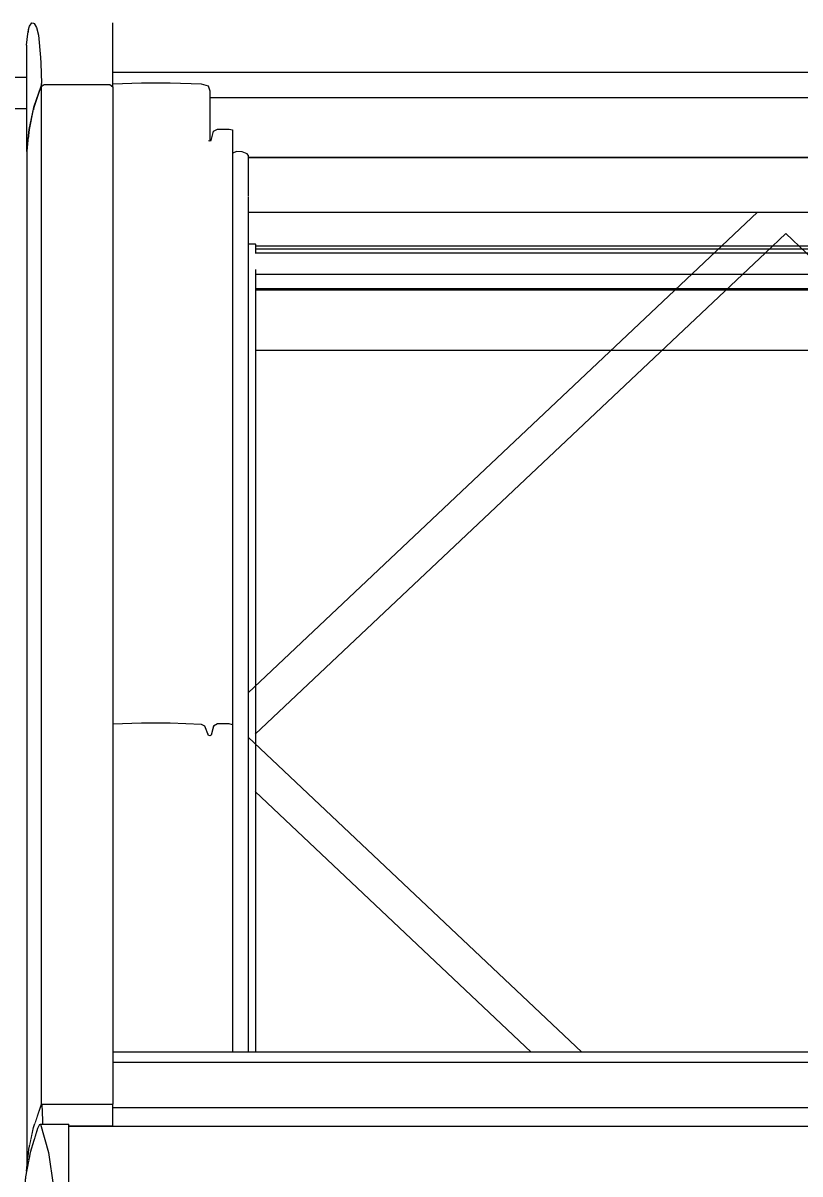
# Model space of a CAD drawing. Header units: metres. Extents: x -208 to 1512, y -277 to 123.
# Drawn here: x 1.939 to 2.375, y -3.63 to -2.984 of the extents above; entities that cross this region are included whole.
import ezdxf

# ---------------------------------------------------------------- set-up
doc = ezdxf.new("R2010")
doc.units = ezdxf.units.M
doc.header["$MEASUREMENT"] = 0
doc.linetypes.add('Wipeout_Contour', pattern=[1, 0, -1])
doc.layers.add('325 Dachfenster', color=7, linetype='Continuous')
doc.layers.add('940 Einreichplan Bemaßung.x', color=7, linetype='Continuous')
doc.styles.add('ERSTELLTER_STIL_4', font='')
doc.styles.get('ERSTELLTER_STIL_4').set_extended_font_data('Eurostile')
doc.dimstyles.new('ERSTELLTER_STIL__3', dxfattribs={"dimtxt": 0.4, "dimasz": 0.304, "dimexe": 0.18, "dimexo": 0.0625, "dimgap": 0, "dimtad": 1, "dimzin": 0, "dimdsep": 46, "dimtxsty": 'ERSTELLTER_STIL_4', "dimblk": 'ARROWHEAD_6', "dimblk1": 'ARROWHEAD_6', "dimblk2": 'ARROWHEAD_6', "dimcen": 0.09, "dimse1": 1, "dimse2": 1, "dimclrd": 256, "dimclre": 256, "dimclrt": 256, "dimazin": 0, "dimtfac": 1, "dimtdec": 4, "dimtmove": 0, "dimatfit": 3, "dimfxl": 1, "dimtolj": 1, "dimtzin": 0, "dimarcsym": 0})

# ---------------------------------------------------------------- blocks, each defined once
blk = doc.blocks.new('*D541')
at = {"layer": '940 Einreichplan Bemaßung.x', "color": 1, "linetype": 'Continuous', "lineweight": 13, "true_color": 0xfb0106}
for p, q in [((2.51628, 0.24174), (2.51645, 0.00174)), ((2.67656, -0.15815), (2.35634, 0.16163)), ((2.21645, 0.00153), (2.81645, 0.00195)), ((2.51645, 0.00174), (2.53995, -34.02522)), ((2.37984, -33.86533), (2.70006, -34.18511)), ((2.23995, -34.02543), (2.83995, -34.02502)), ((2.53995, -34.02522), (2.54012, -34.26522))]:
    blk.add_line(p, q, dxfattribs=at)
at = {"layer": '940 Einreichplan Bemaßung.x', "color": 1, "lineweight": 13, "true_color": 0xfb0106, "insert": (2.54676, -16.09357), "char_height": 0.4, "attachment_point": 7, "rotation": 270.03958, "style": 'ERSTELLTER_STIL_4'}
blk.add_mtext('\\A1;{\\pql;\\fEurostile|b0|i0|c0|p0;\\W1.000000;34,02\\fEurostile|b0|i0|c0|p0;\\W1.000000;\\A1{\\H.66x;\\S5^  ;}}', dxfattribs=at)
blk = doc.blocks.new('ARROWHEAD_6')
at = {"color": 0, "linetype": 'Continuous', "lineweight": 0}
for p, q in [((-0.5, -0.5), (0.5, 0.5)), ((0, 0), (-1, 0))]:
    blk.add_line(p, q, dxfattribs=at)
blk = doc.blocks.new('VELUX SlopeRoofBundle[19]_4')
at = {"color": 254, "linetype": 'Wipeout_Contour', "lineweight": 0, "ltscale": 30.677328}
blk.add_wipeout([(2.75611, -2.95926), (1.97759, -2.95926), (1.97798, -2.98422), (1.98965, -2.98422), (1.98965, -3.01187), (2.74405, -3.01187), (2.74405, -2.98422), (2.75573, -2.98422)], dxfattribs=at).dxf.layer = '325 Dachfenster'
at = {"color": 254, "linetype": 'Wipeout_Contour', "lineweight": 0, "ltscale": 14.469011}
blk.add_wipeout([(1.92685, -3.01541), (1.94115, -3.01541), (1.94115, -3.01484), (1.92685, -3.01484)], dxfattribs=at).dxf.layer = '325 Dachfenster'
at = {"color": 254, "linetype": 'Wipeout_Contour', "lineweight": 0, "ltscale": 21.677338}
blk.add_wipeout([(1.92685, -3.06787), (1.94135, -3.06787), (1.94135, -3.05641), (1.94115, -3.05626), (1.94115, -3.03252), (1.92685, -3.03252)], dxfattribs=at).dxf.layer = '325 Dachfenster'
at = {"color": 254, "linetype": 'Wipeout_Contour', "lineweight": 0, "ltscale": 15.797719}
blk.add_wipeout([(2.06215, -3.05656), (2.06215, -3.56164), (2.06495, -3.56164), (2.06495, -3.05769)], dxfattribs=at).dxf.layer = '325 Dachfenster'
at = {"color": 254, "linetype": 'Wipeout_Contour', "lineweight": 0, "ltscale": 14.697484}
blk.add_wipeout([(1.94135, -3.07367), (1.92685, -3.07367), (1.92685, -3.0917), (1.94135, -3.0917)], dxfattribs=at).dxf.layer = '325 Dachfenster'
at = {"color": 254, "linetype": 'Wipeout_Contour', "lineweight": 0, "ltscale": 16.16354}
blk.add_wipeout([(2.00555, -3.37723), (1.98965, -3.37775), (1.98965, -3.56164), (2.00555, -3.56164)], dxfattribs=at).dxf.layer = '325 Dachfenster'
at = {"color": 254, "linetype": 'Wipeout_Contour', "lineweight": 0, "ltscale": 16.279169}
blk.add_wipeout([(2.05475, -3.56164), (2.05665, -3.56164), (2.05665, -3.37801), (2.05475, -3.37752)], dxfattribs=at).dxf.layer = '325 Dachfenster'
at = {"color": 254, "linetype": 'Wipeout_Contour', "lineweight": 0, "ltscale": 16.264984}
blk.add_wipeout([(2.04395, -3.56164), (2.04475, -3.56164), (2.04475, -3.38395), (2.04395, -3.38423)], dxfattribs=at).dxf.layer = '325 Dachfenster'
at = {"color": 254, "linetype": 'Wipeout_Contour', "lineweight": 0, "ltscale": 52.37466}
blk.add_wipeout([(1.92685, -3.01484), (1.94115, -3.01484), (1.94115, -2.99685), (1.94192, -2.99035), (1.94245, -2.98718), (1.94285, -2.98607), (1.94416, -2.98422), (1.96948, -2.98422), (1.96885, -2.95926), (1.96485, -2.95926), (1.96485, -2.96046), (1.93922, -2.96046), (1.93922, -2.95834), (1.93922, -2.95558), (1.92685, -2.95558)], dxfattribs=at).dxf.layer = '325 Dachfenster'
at = {"color": 254, "linetype": 'Wipeout_Contour', "lineweight": 0, "ltscale": 15.788814}
blk.add_wipeout([(2.05905, -3.05649), (2.05905, -3.56164), (2.06215, -3.56164), (2.06215, -3.05656)], dxfattribs=at).dxf.layer = '325 Dachfenster'
at = {"color": 254, "linetype": 'Wipeout_Contour', "lineweight": 0, "ltscale": 14.655988}
blk.add_wipeout([(1.94135, -3.06787), (1.92685, -3.06787), (1.92685, -3.07367), (1.94135, -3.07367)], dxfattribs=at).dxf.layer = '325 Dachfenster'
at = {"color": 254, "linetype": 'Wipeout_Contour', "lineweight": 0, "ltscale": 41.656327}
blk.add_wipeout([(1.92685, -3.0917), (1.92685, -3.70979), (1.93923, -3.70979), (1.93925, -3.66149), (1.93925, -3.64552), (1.94055, -3.63161), (1.94115, -3.62846), (1.94115, -3.62845), (1.94135, -3.62657), (1.94135, -3.0917)], dxfattribs=at).dxf.layer = '325 Dachfenster'
at = {"color": 254, "linetype": 'Wipeout_Contour', "lineweight": 0, "ltscale": 16.26328}
blk.add_wipeout([(2.04315, -3.56164), (2.04395, -3.56164), (2.04395, -3.38423), (2.04315, -3.38402)], dxfattribs=at).dxf.layer = '325 Dachfenster'
at = {"color": 254, "linetype": 'Wipeout_Contour', "lineweight": 0, "ltscale": 28.146231}
blk.add_wipeout([(2.06495, -3.56164), (2.06545, -3.56164), (2.06545, -3.0818), (2.06535, -3.08153), (2.06535, -3.05967), (2.06545, -3.05967), (2.06545, -3.05854), (2.06495, -3.05769)], dxfattribs=at).dxf.layer = '325 Dachfenster'
at = {"color": 254, "linetype": 'Wipeout_Contour', "lineweight": 0, "ltscale": 16.280283}
blk.add_wipeout([(2.04115, -3.56164), (2.04315, -3.56164), (2.04315, -3.38402), (2.04115, -3.37886)], dxfattribs=at).dxf.layer = '325 Dachfenster'
at = {"color": 254, "linetype": 'Wipeout_Contour', "lineweight": 0, "ltscale": 21.400537}
blk.add_wipeout([(1.94055, -3.63161), (1.94055, -3.78697), (1.94247, -3.77738), (1.94315, -3.77361), (1.94315, -3.61796)], dxfattribs=at).dxf.layer = '325 Dachfenster'
at = {"color": 254, "linetype": 'Wipeout_Contour', "lineweight": 0, "ltscale": 15.722645}
blk.add_wipeout([(2.06535, -3.05988), (2.06535, -3.07049), (2.66835, -3.07049), (2.66835, -3.05988)], dxfattribs=at).dxf.layer = '325 Dachfenster'
at = {"color": 254, "linetype": 'Wipeout_Contour', "lineweight": 0, "ltscale": 15.759841}
blk.add_wipeout([(2.06535, -3.0748), (2.06535, -3.07982), (2.66835, -3.07982), (2.66835, -3.0748)], dxfattribs=at).dxf.layer = '325 Dachfenster'
at = {"color": 254, "linetype": 'Wipeout_Contour', "lineweight": 0, "ltscale": 15.800343}
blk.add_wipeout([(2.06545, -3.09043), (2.06545, -3.0905), (2.66825, -3.0905), (2.66825, -3.09043)], dxfattribs=at).dxf.layer = '325 Dachfenster'
at = {"color": 254, "linetype": 'Wipeout_Contour', "lineweight": 0, "ltscale": 16.230082}
blk.add_wipeout([(2.02175, -3.56164), (2.03935, -3.56164), (2.03935, -3.3778), (2.02175, -3.37723)], dxfattribs=at).dxf.layer = '325 Dachfenster'
at = {"color": 254, "linetype": 'Wipeout_Contour', "lineweight": 0, "ltscale": 16.283046}
blk.add_wipeout([(2.04475, -3.56164), (2.04605, -3.56164), (2.04605, -3.37879), (2.04475, -3.38395)], dxfattribs=at).dxf.layer = '325 Dachfenster'
at = {"color": 254, "linetype": 'Wipeout_Contour', "lineweight": 0, "ltscale": 21.335433}
blk.add_wipeout([(1.94725, -3.60447), (1.94315, -3.61796), (1.94315, -3.77361), (1.94614, -3.76324), (1.94725, -3.75858)], dxfattribs=at).dxf.layer = '325 Dachfenster'
at = {"color": 254, "linetype": 'Wipeout_Contour', "lineweight": 0, "ltscale": 15.745178}
blk.add_wipeout([(2.06535, -3.0748), (2.66835, -3.0748), (2.66835, -3.07049), (2.06535, -3.07049)], dxfattribs=at).dxf.layer = '325 Dachfenster'
at = {"color": 254, "linetype": 'Wipeout_Contour', "lineweight": 0, "ltscale": 15.792351}
blk.add_wipeout([(2.06545, -3.08499), (2.06545, -3.09043), (2.66825, -3.09043), (2.66825, -3.08499)], dxfattribs=at).dxf.layer = '325 Dachfenster'
at = {"color": 254, "linetype": 'Wipeout_Contour', "lineweight": 0, "ltscale": 16.192954}
blk.add_wipeout([(2.00555, -3.56164), (2.02175, -3.56164), (2.02175, -3.37723), (2.00555, -3.37723)], dxfattribs=at).dxf.layer = '325 Dachfenster'
at = {"color": 254, "linetype": 'Wipeout_Contour', "lineweight": 0, "ltscale": 16.25159}
blk.add_wipeout([(2.03935, -3.56164), (2.04115, -3.56164), (2.04115, -3.37886), (2.03935, -3.3778)], dxfattribs=at).dxf.layer = '325 Dachfenster'
at = {"color": 254, "linetype": 'Wipeout_Contour', "lineweight": 0, "ltscale": 16.265277}
blk.add_wipeout([(2.04605, -3.56164), (2.04815, -3.56164), (2.04815, -3.37752), (2.04605, -3.37879)], dxfattribs=at).dxf.layer = '325 Dachfenster'
at = {"color": 254, "linetype": 'Wipeout_Contour', "lineweight": 0, "ltscale": 16.412278}
blk.add_wipeout([(1.949, -3.60202), (1.9535, -3.618), (1.96485, -3.618), (1.96485, -3.60202)], dxfattribs=at).dxf.layer = '325 Dachfenster'
at = {"color": 254, "linetype": 'Wipeout_Contour', "lineweight": 0, "ltscale": 16.871572}
blk.add_wipeout([(1.94115, -3.62846), (1.94245, -3.62164), (1.94245, -3.6162), (1.94115, -3.62845)], dxfattribs=at).dxf.layer = '325 Dachfenster'
at = {"color": 254, "linetype": 'Wipeout_Contour', "lineweight": 0, "ltscale": 15.409237}
blk.add_wipeout([(2.04115, -3.04514), (2.04115, -3.37886), (2.04315, -3.38402), (2.04315, -3.0503)], dxfattribs=at).dxf.layer = '325 Dachfenster'
at = {"color": 254, "linetype": 'Wipeout_Contour', "lineweight": 0, "ltscale": 31.385538}
blk.add_wipeout([(2.06535, -3.08067), (2.06535, -3.08153), (2.06545, -3.0818), (2.06545, -3.08258), (2.66825, -3.08258), (2.66825, -3.0818), (2.66835, -3.08153), (2.66835, -3.08067)], dxfattribs=at).dxf.layer = '325 Dachfenster'
at = {"color": 254, "linetype": 'Wipeout_Contour', "lineweight": 0, "ltscale": 11.52551}
blk.add_wipeout([(2.06545, -3.0905), (2.06545, -3.36016), (2.35098, -3.0905)], dxfattribs=at).dxf.layer = '325 Dachfenster'
at = {"color": 254, "linetype": 'Wipeout_Contour', "lineweight": 0, "ltscale": 16.268297}
blk.add_wipeout([(2.04815, -3.37752), (2.04815, -3.56164), (2.05475, -3.56164), (2.05475, -3.37752)], dxfattribs=at).dxf.layer = '325 Dachfenster'
at = {"color": 254, "linetype": 'Wipeout_Contour', "lineweight": 0, "ltscale": 50.367524}
blk.add_wipeout([(1.94725, -3.75858), (1.94802, -3.75667), (1.9501, -3.74981), (1.95142, -3.74323), (1.95516, -3.71311), (1.95724, -3.68525), (1.95767, -3.65986), (1.95639, -3.63738), (1.9535, -3.618), (1.949, -3.60202), (1.94836, -3.6023), (1.94725, -3.60447)], dxfattribs=at).dxf.layer = '325 Dachfenster'
at = {"color": 254, "linetype": 'Wipeout_Contour', "lineweight": 0, "ltscale": 16.563697}
blk.add_wipeout([(1.98965, -3.60294), (1.96485, -3.60294), (1.96485, -3.60322), (1.98965, -3.60322)], dxfattribs=at).dxf.layer = '325 Dachfenster'
at = {"color": 254, "linetype": 'Wipeout_Contour', "lineweight": 0, "ltscale": 15.421825}
blk.add_wipeout([(2.04395, -3.05055), (2.04395, -3.38423), (2.04475, -3.38395), (2.04475, -3.05027)], dxfattribs=at).dxf.layer = '325 Dachfenster'
at = {"color": 254, "linetype": 'Wipeout_Contour', "lineweight": 0, "ltscale": 15.784548}
blk.add_wipeout([(2.05665, -3.05731), (2.05665, -3.56164), (2.05905, -3.56164), (2.05905, -3.05649)], dxfattribs=at).dxf.layer = '325 Dachfenster'
at = {"color": 254, "linetype": 'Wipeout_Contour', "lineweight": 0, "ltscale": 15.777452}
blk.add_wipeout([(2.06545, -3.08258), (2.06545, -3.08364), (2.66825, -3.08364), (2.66825, -3.08258)], dxfattribs=at).dxf.layer = '325 Dachfenster'
at = {"color": 254, "linetype": 'Wipeout_Contour', "lineweight": 0, "ltscale": 21.030943}
blk.add_wipeout([(1.94245, -3.6162), (1.94245, -3.62164), (1.94315, -3.61796), (1.94515, -3.61138), (1.94515, -3.60403)], dxfattribs=at).dxf.layer = '325 Dachfenster'
at = {"color": 254, "linetype": 'Wipeout_Contour', "lineweight": 0, "ltscale": 16.491652}
blk.add_wipeout([(1.9535, -3.618), (1.95639, -3.63738), (1.96485, -3.63738), (1.96485, -3.618)], dxfattribs=at).dxf.layer = '325 Dachfenster'
at = {"color": 254, "linetype": 'Wipeout_Contour', "lineweight": 0, "ltscale": 22.449882}
blk.add_wipeout([(2.04325, -3.05033), (2.04315, -3.0503), (2.04315, -3.38402), (2.04395, -3.38423), (2.04395, -3.05055), (2.04325, -3.05036)], dxfattribs=at).dxf.layer = '325 Dachfenster'
at = {"color": 254, "linetype": 'Wipeout_Contour', "lineweight": 0, "ltscale": 15.768516}
blk.add_wipeout([(2.06535, -3.08067), (2.66835, -3.08067), (2.66835, -3.07982), (2.06535, -3.07982)], dxfattribs=at).dxf.layer = '325 Dachfenster'
at = {"color": 254, "linetype": 'Wipeout_Contour', "lineweight": 0, "ltscale": 28.661074}
blk.add_wipeout([(1.94515, -3.61138), (1.94725, -3.60447), (1.94836, -3.6023), (1.949, -3.60202), (1.94915, -3.60202), (1.94915, -3.59208), (1.94515, -3.60403)], dxfattribs=at).dxf.layer = '325 Dachfenster'
at = {"color": 254, "linetype": 'Wipeout_Contour', "lineweight": 0, "ltscale": 20.039729}
blk.add_wipeout([(1.94135, -3.05626), (1.94135, -3.62657), (1.94245, -3.6162), (1.94265, -3.6153), (1.94265, -3.04401)], dxfattribs=at).dxf.layer = '325 Dachfenster'
at = {"color": 254, "linetype": 'Wipeout_Contour', "lineweight": 0, "ltscale": 15.394266}
blk.add_wipeout([(2.03935, -3.04408), (2.03935, -3.3778), (2.04115, -3.37886), (2.04115, -3.04514)], dxfattribs=at).dxf.layer = '325 Dachfenster'
at = {"color": 254, "linetype": 'Wipeout_Contour', "lineweight": 0, "ltscale": 15.41227}
blk.add_wipeout([(2.04475, -3.05027), (2.04475, -3.38395), (2.04605, -3.37879), (2.04605, -3.04511)], dxfattribs=at).dxf.layer = '325 Dachfenster'
at = {"color": 254, "linetype": 'Wipeout_Contour', "lineweight": 0, "ltscale": 15.780055}
blk.add_wipeout([(2.06545, -3.08428), (2.66825, -3.08428), (2.66825, -3.08364), (2.06545, -3.08364)], dxfattribs=at).dxf.layer = '325 Dachfenster'
at = {"color": 254, "linetype": 'Wipeout_Contour', "lineweight": 0, "ltscale": 24.60673}
blk.add_wipeout([(1.94915, -3.60202), (1.95005, -3.60202), (1.95005, -3.59999), (1.94969, -3.59082), (1.9496, -3.5909), (1.94915, -3.59208)], dxfattribs=at).dxf.layer = '325 Dachfenster'
at = {"layer": '325 Dachfenster', "linetype": 'Continuous', "lineweight": 0, "flags": 128}
for points in [[(2.04395, -3.38423), (2.04315, -3.38402)], [(2.04475, -3.38395), (2.04395, -3.38423)], [(1.94115, -3.62845), (1.94115, -3.62846)]]:
    blk.add_lwpolyline(points, dxfattribs=at)
at = {"color": 254, "linetype": 'Wipeout_Contour', "lineweight": 0, "ltscale": 19.962381}
blk.add_wipeout([(1.94265, -3.04401), (1.94265, -3.6153), (1.94515, -3.60403), (1.94535, -3.60344), (1.94535, -3.03184)], dxfattribs=at).dxf.layer = '325 Dachfenster'
at = {"color": 254, "linetype": 'Wipeout_Contour', "lineweight": 0, "ltscale": 15.372678}
blk.add_wipeout([(2.02175, -3.04351), (2.02175, -3.37723), (2.03935, -3.3778), (2.03935, -3.04408)], dxfattribs=at).dxf.layer = '325 Dachfenster'
at = {"color": 254, "linetype": 'Wipeout_Contour', "lineweight": 0, "ltscale": 15.407503}
blk.add_wipeout([(2.04605, -3.04511), (2.04605, -3.37879), (2.04815, -3.37752), (2.04815, -3.04383)], dxfattribs=at).dxf.layer = '325 Dachfenster'
at = {"color": 254, "linetype": 'Wipeout_Contour', "lineweight": 0, "ltscale": 15.782165}
blk.add_wipeout([(2.06545, -3.08428), (2.06545, -3.08499), (2.66825, -3.08499), (2.66825, -3.08428)], dxfattribs=at).dxf.layer = '325 Dachfenster'
at = {"color": 254, "linetype": 'Wipeout_Contour', "lineweight": 0, "ltscale": 16.520515}
blk.add_wipeout([(1.94969, -3.59082), (1.95005, -3.59999), (1.98965, -3.59999), (1.98965, -3.59082)], dxfattribs=at).dxf.layer = '325 Dachfenster'
at = {"layer": '325 Dachfenster', "linetype": 'Continuous', "lineweight": 0, "flags": 128}
for points in [[(2.04115, -3.37886), (2.03935, -3.3778)], [(2.04315, -3.38402), (2.04115, -3.37886)]]:
    blk.add_lwpolyline(points, dxfattribs=at)
at = {"color": 254, "linetype": 'Wipeout_Contour', "lineweight": 0, "ltscale": 15.415959}
blk.add_wipeout([(2.04815, -3.04383), (2.04815, -3.37752), (2.05475, -3.37752), (2.05475, -3.04383)], dxfattribs=at).dxf.layer = '325 Dachfenster'
at = {"color": 254, "linetype": 'Wipeout_Contour', "lineweight": 0, "ltscale": 25.213788}
blk.add_wipeout([(1.95005, -3.59999), (1.95005, -3.60202), (1.96485, -3.60202), (1.96485, -3.60294), (1.98965, -3.60294), (1.98965, -3.59999)], dxfattribs=at).dxf.layer = '325 Dachfenster'
at = {"layer": '325 Dachfenster', "linetype": 'Continuous', "lineweight": 0, "flags": 128}
for points in [[(2.04605, -3.37879), (2.04475, -3.38395)], [(2.04815, -3.37752), (2.04605, -3.37879)]]:
    blk.add_lwpolyline(points, dxfattribs=at)
at = {"color": 254, "linetype": 'Wipeout_Contour', "lineweight": 0, "ltscale": 19.910128}
blk.add_wipeout([(1.94935, -3.01989), (1.94535, -3.03184), (1.94535, -3.60344), (1.94915, -3.59208), (1.94935, -3.59156)], dxfattribs=at).dxf.layer = '325 Dachfenster'
at = {"color": 254, "linetype": 'Wipeout_Contour', "lineweight": 0, "ltscale": 15.425205}
blk.add_wipeout([(2.05475, -3.04383), (2.05475, -3.37752), (2.05665, -3.37801), (2.05665, -3.04433)], dxfattribs=at).dxf.layer = '325 Dachfenster'
at = {"color": 254, "linetype": 'Wipeout_Contour', "lineweight": 0, "ltscale": 17.465297}
blk.add_wipeout([(1.98965, -3.59875), (2.74405, -3.59875), (2.74405, -3.59644), (1.98965, -3.59644)], dxfattribs=at).dxf.layer = '325 Dachfenster'
at = {"color": 254, "linetype": 'Wipeout_Contour', "lineweight": 0, "ltscale": 17.523156}
blk.add_wipeout([(2.76885, -3.60322), (1.96485, -3.60322), (1.96485, -3.61935), (2.76885, -3.61935)], dxfattribs=at).dxf.layer = '325 Dachfenster'
at = {"layer": '325 Dachfenster', "linetype": 'Continuous', "lineweight": 0, "flags": 128}
for points in [[(2.05665, -3.37801), (2.05475, -3.37752), (2.04815, -3.37752)], [(1.949, -3.60202), (1.9535, -3.618), (1.95639, -3.63738), (1.95767, -3.65986), (1.95724, -3.68525), (1.95516, -3.71311), (1.95142, -3.74323), (1.9501, -3.74981), (1.94802, -3.75667), (1.94725, -3.75858), (1.94614, -3.76324), (1.94315, -3.77361), (1.94247, -3.77738), (1.94055, -3.78697), (1.9402, -3.79054), (1.93925, -3.79916), (1.93925, -3.80235), (1.93924, -3.81267), (1.93923, -3.82144), (1.93922, -3.82879)], [(1.94836, -3.6023), (1.94725, -3.60447), (1.94315, -3.61796), (1.94055, -3.63161), (1.93925, -3.64552), (1.93925, -3.64685)], [(1.94836, -3.6023), (1.949, -3.60202)], [(1.949, -3.60202), (1.96485, -3.60202)]]:
    blk.add_lwpolyline(points, dxfattribs=at)
at = {"color": 254, "linetype": 'Wipeout_Contour', "lineweight": 0, "ltscale": 17.589601}
blk.add_wipeout([(1.94115, -2.99685), (1.94115, -3.05626), (1.94245, -3.04401), (1.94245, -2.98718), (1.94192, -2.99035)], dxfattribs=at).dxf.layer = '325 Dachfenster'
at = {"color": 254, "linetype": 'Wipeout_Contour', "lineweight": 0, "ltscale": 15.599862}
blk.add_wipeout([(1.95115, -3.01893), (1.95115, -3.59082), (1.98795, -3.59082), (1.98795, -3.01893)], dxfattribs=at).dxf.layer = '325 Dachfenster'
at = {"color": 254, "linetype": 'Wipeout_Contour', "lineweight": 0, "ltscale": 55.672842}
blk.add_wipeout([(2.05665, -3.05274), (2.05665, -3.05731), (2.05905, -3.05649), (2.06215, -3.05656), (2.06495, -3.05769), (2.06545, -3.05854), (2.06545, -3.05967), (2.66825, -3.05967), (2.66825, -3.05854), (2.66875, -3.05769), (2.67155, -3.05656), (2.67465, -3.05649), (2.67705, -3.05731), (2.67705, -3.05274)], dxfattribs=at).dxf.layer = '325 Dachfenster'
at = {"color": 254, "linetype": 'Wipeout_Contour', "lineweight": 0, "ltscale": 17.458236}
blk.add_wipeout([(1.98965, -3.59644), (2.74405, -3.59644), (2.74405, -3.59448), (1.98965, -3.59448)], dxfattribs=at).dxf.layer = '325 Dachfenster'
at = {"color": 254, "linetype": 'Wipeout_Contour', "lineweight": 0, "ltscale": 17.480964}
blk.add_wipeout([(1.98965, -3.6015), (1.98965, -3.60322), (2.74405, -3.60322), (2.74405, -3.6015)], dxfattribs=at).dxf.layer = '325 Dachfenster'
at = {"color": 254, "linetype": 'Wipeout_Contour', "lineweight": 0, "ltscale": 17.585267}
blk.add_wipeout([(1.96485, -3.61935), (1.96485, -3.64056), (2.76885, -3.64056), (2.76885, -3.61935)], dxfattribs=at).dxf.layer = '325 Dachfenster'
at = {"layer": '325 Dachfenster', "linetype": 'Continuous', "lineweight": 0, "flags": 128}
for points in [[(2.05905, -3.05649), (2.05665, -3.05731)], [(1.96485, -3.82879), (1.96485, -3.82144), (1.96485, -3.81267), (1.96485, -3.80235), (1.96485, -3.79054), (1.96485, -3.77738), (1.96485, -3.76324), (1.96485, -3.75667), (1.96485, -3.74981), (1.96485, -3.74323), (1.96485, -3.71311), (1.96485, -3.68525), (1.96485, -3.65986), (1.96485, -3.63738), (1.96485, -3.618), (1.96485, -3.60202)]]:
    blk.add_lwpolyline(points, dxfattribs=at)
at = {"color": 254, "linetype": 'Wipeout_Contour', "lineweight": 0, "ltscale": 20.820727}
blk.add_wipeout([(1.94245, -3.04401), (1.94515, -3.03184), (1.94515, -2.98451), (1.94416, -2.98422), (1.94285, -2.98607), (1.94245, -2.98718)], dxfattribs=at).dxf.layer = '325 Dachfenster'
at = {"color": 254, "linetype": 'Wipeout_Contour', "lineweight": 0, "ltscale": 24.929693}
blk.add_wipeout([(1.95115, -3.01893), (1.94935, -3.01989), (1.94935, -3.59156), (1.9496, -3.5909), (1.94969, -3.59082), (1.95115, -3.59082)], dxfattribs=at).dxf.layer = '325 Dachfenster'
at = {"color": 254, "linetype": 'Wipeout_Contour', "lineweight": 0, "ltscale": 15.638245}
blk.add_wipeout([(1.98795, -3.59082), (1.98965, -3.59082), (1.98965, -3.02019), (1.98795, -3.01893)], dxfattribs=at).dxf.layer = '325 Dachfenster'
at = {"color": 254, "linetype": 'Wipeout_Contour', "lineweight": 0, "ltscale": 15.704528}
blk.add_wipeout([(2.06535, -3.05967), (2.06535, -3.05988), (2.66835, -3.05988), (2.66835, -3.05967)], dxfattribs=at).dxf.layer = '325 Dachfenster'
at = {"color": 254, "linetype": 'Wipeout_Contour', "lineweight": 0, "ltscale": 17.473694}
blk.add_wipeout([(2.74405, -3.59875), (1.98965, -3.59875), (1.98965, -3.6015), (2.74405, -3.6015)], dxfattribs=at).dxf.layer = '325 Dachfenster'
at = {"layer": '325 Dachfenster', "linetype": 'Continuous', "lineweight": 0, "flags": 128}
for points in [[(1.94115, -3.01484), (1.92685, -3.01484), (1.91255, -3.01484)], [(2.06215, -3.05656), (2.05905, -3.05649)], [(2.06495, -3.05769), (2.06215, -3.05656)], [(2.06545, -3.05854), (2.06495, -3.05769)], [(2.06535, -3.05967), (2.06535, -3.05988)], [(2.06535, -3.05967), (2.66835, -3.05967)], [(2.06535, -3.05988), (2.06535, -3.07049), (2.06535, -3.0748), (2.06535, -3.07982), (2.06535, -3.08067), (2.06535, -3.08153)], [(2.06545, -3.05854), (2.06545, -3.05967)], [(1.94115, -3.62845), (1.94245, -3.6162), (1.94515, -3.60403), (1.94915, -3.59208), (1.9496, -3.5909)], [(1.9496, -3.5909), (1.94969, -3.59082)], [(1.94969, -3.59082), (1.95005, -3.59999), (1.95005, -3.60202)], [(1.96485, -3.60294), (1.98965, -3.60294)], [(1.96485, -3.60322), (2.76885, -3.60322)], [(1.98965, -3.60294), (1.98965, -3.60322)]]:
    blk.add_lwpolyline(points, dxfattribs=at)
at = {"color": 254, "linetype": 'Wipeout_Contour', "lineweight": 0, "ltscale": 14.473964}
blk.add_wipeout([(1.94782, -2.99113), (1.94903, -3.00365), (1.98965, -3.00365), (1.98965, -2.99113)], dxfattribs=at).dxf.layer = '325 Dachfenster'
at = {"color": 254, "linetype": 'Wipeout_Contour', "lineweight": 0, "ltscale": 15.302464}
blk.add_wipeout([(1.98965, -3.37775), (2.00555, -3.37723), (2.00555, -3.04351), (1.98965, -3.04403)], dxfattribs=at).dxf.layer = '325 Dachfenster'
at = {"color": 254, "linetype": 'Wipeout_Contour', "lineweight": 0, "ltscale": 17.357238}
blk.add_wipeout([(1.98965, -3.56177), (1.98965, -3.56751), (2.74405, -3.56751), (2.74405, -3.56177)], dxfattribs=at).dxf.layer = '325 Dachfenster'
at = {"color": 254, "linetype": 'Wipeout_Contour', "lineweight": 0, "ltscale": 17.434708}
blk.add_wipeout([(1.98965, -3.5902), (2.74405, -3.5902), (2.74405, -3.58631), (1.98965, -3.58631)], dxfattribs=at).dxf.layer = '325 Dachfenster'
at = {"color": 254, "linetype": 'Wipeout_Contour', "lineweight": 0, "ltscale": 27.791183}
blk.add_wipeout([(1.94515, -2.98451), (1.94515, -3.03184), (1.94915, -3.01989), (1.94915, -3.00685), (1.94903, -3.00365), (1.94782, -2.99113), (1.94686, -2.98692), (1.94545, -2.98457)], dxfattribs=at).dxf.layer = '325 Dachfenster'
at = {"color": 254, "linetype": 'Wipeout_Contour', "lineweight": 0, "ltscale": 15.335723}
blk.add_wipeout([(2.00555, -3.04351), (2.00555, -3.37723), (2.02175, -3.37723), (2.02175, -3.04351)], dxfattribs=at).dxf.layer = '325 Dachfenster'
at = {"color": 254, "linetype": 'Wipeout_Contour', "lineweight": 0, "ltscale": 17.347022}
blk.add_wipeout([(2.74405, -3.56164), (1.98965, -3.56164), (1.98965, -3.56177), (2.74405, -3.56177)], dxfattribs=at).dxf.layer = '325 Dachfenster'
at = {"color": 254, "linetype": 'Wipeout_Contour', "lineweight": 0, "ltscale": 17.368727}
blk.add_wipeout([(1.98965, -3.56751), (1.98965, -3.56903), (2.74405, -3.56903), (2.74405, -3.56751)], dxfattribs=at).dxf.layer = '325 Dachfenster'
at = {"color": 254, "linetype": 'Wipeout_Contour', "lineweight": 0, "ltscale": 17.42218}
blk.add_wipeout([(1.98965, -3.58259), (1.98965, -3.58631), (2.74405, -3.58631), (2.74405, -3.58259)], dxfattribs=at).dxf.layer = '325 Dachfenster'
at = {"color": 254, "linetype": 'Wipeout_Contour', "lineweight": 0, "ltscale": 17.448365}
blk.add_wipeout([(1.98965, -3.59202), (1.98965, -3.59296), (2.74405, -3.59296), (2.74405, -3.59202)], dxfattribs=at).dxf.layer = '325 Dachfenster'
at = {"layer": '325 Dachfenster', "linetype": 'Continuous', "lineweight": 0, "flags": 128}
blk.add_lwpolyline([(2.03935, -3.3778), (2.02175, -3.37723), (2.00555, -3.37723), (1.98965, -3.37775)], dxfattribs=at)
at = {"color": 254, "linetype": 'Wipeout_Contour', "lineweight": 0, "ltscale": 18.536547}
blk.add_wipeout([(1.98965, -2.98422), (1.94416, -2.98422), (1.94515, -2.98451), (1.94545, -2.98457), (1.98965, -2.98457)], dxfattribs=at).dxf.layer = '325 Dachfenster'
at = {"color": 254, "linetype": 'Wipeout_Contour', "lineweight": 0, "ltscale": 14.658628}
blk.add_wipeout([(1.98965, -3.04403), (2.00555, -3.04351), (2.00555, -3.0182), (1.98965, -3.01871)], dxfattribs=at).dxf.layer = '325 Dachfenster'
at = {"color": 254, "linetype": 'Wipeout_Contour', "lineweight": 0, "ltscale": 14.736251}
blk.add_wipeout([(2.02175, -3.0182), (2.02175, -3.04351), (2.03935, -3.04408), (2.03935, -3.01876)], dxfattribs=at).dxf.layer = '325 Dachfenster'
at = {"color": 254, "linetype": 'Wipeout_Contour', "lineweight": 0, "ltscale": 13.125506}
blk.add_wipeout([(2.06545, -3.56164), (2.25259, -3.56164), (2.06545, -3.3849)], dxfattribs=at).dxf.layer = '325 Dachfenster'
at = {"color": 254, "linetype": 'Wipeout_Contour', "lineweight": 0, "ltscale": 17.381521}
blk.add_wipeout([(1.98965, -3.57098), (1.98965, -3.57329), (2.74405, -3.57329), (2.74405, -3.57098)], dxfattribs=at).dxf.layer = '325 Dachfenster'
at = {"color": 254, "linetype": 'Wipeout_Contour', "lineweight": 0, "ltscale": 17.4435}
blk.add_wipeout([(1.98965, -3.59078), (1.98965, -3.59128), (2.74405, -3.59128), (2.74405, -3.59078)], dxfattribs=at).dxf.layer = '325 Dachfenster'
at = {"color": 254, "linetype": 'Wipeout_Contour', "lineweight": 0, "ltscale": 14.430262}
blk.add_wipeout([(1.94545, -2.98457), (1.94686, -2.98692), (1.98965, -2.98692), (1.98965, -2.98457)], dxfattribs=at).dxf.layer = '325 Dachfenster'
at = {"color": 254, "linetype": 'Wipeout_Contour', "lineweight": 0, "ltscale": 14.697062}
blk.add_wipeout([(2.02175, -3.0182), (2.00555, -3.0182), (2.00555, -3.04351), (2.02175, -3.04351)], dxfattribs=at).dxf.layer = '325 Dachfenster'
at = {"color": 254, "linetype": 'Wipeout_Contour', "lineweight": 0, "ltscale": 10.92893}
blk.add_wipeout([(2.03935, -3.04408), (2.04315, -3.01983), (2.03935, -3.01876)], dxfattribs=at).dxf.layer = '325 Dachfenster'
at = {"color": 254, "linetype": 'Wipeout_Contour', "lineweight": 0, "ltscale": 33.3303}
blk.add_wipeout([(2.06545, -3.3849), (2.25259, -3.56164), (2.48111, -3.56164), (2.66825, -3.3849), (2.66825, -3.36016), (2.38273, -3.0905), (2.35098, -3.0905), (2.06545, -3.36016)], dxfattribs=at).dxf.layer = '325 Dachfenster'
at = {"color": 254, "linetype": 'Wipeout_Contour', "lineweight": 0, "ltscale": 17.3899}
blk.add_wipeout([(1.98965, -3.57329), (1.98965, -3.57605), (2.74405, -3.57605), (2.74405, -3.57329)], dxfattribs=at).dxf.layer = '325 Dachfenster'
at = {"color": 254, "linetype": 'Wipeout_Contour', "lineweight": 0, "ltscale": 17.452475}
blk.add_wipeout([(1.98965, -3.59448), (2.74405, -3.59448), (2.74405, -3.59296), (1.98965, -3.59296)], dxfattribs=at).dxf.layer = '325 Dachfenster'
at = {"layer": '325 Dachfenster', "linetype": 'Continuous', "lineweight": 0, "flags": 128}
for points in [[(2.06545, -3.0818), (2.06545, -3.56164)], [(2.06545, -3.09043), (2.66825, -3.09043)], [(2.35098, -3.0905), (2.06545, -3.36016)], [(2.06545, -3.0905), (2.66825, -3.0905)], [(2.36685, -3.10238), (2.3554, -3.1132), (2.34566, -3.12239), (2.06942, -3.38328)], [(2.36685, -3.10238), (2.37831, -3.1132), (2.38804, -3.12239), (2.66429, -3.38328)], [(2.06545, -3.10825), (2.06935, -3.10825)], [(2.06935, -3.10825), (2.06955, -3.10846)], [(2.06955, -3.10846), (2.06955, -3.1132)], [(2.06955, -3.10931), (2.66415, -3.10931)], [(2.06955, -3.11101), (2.66415, -3.11101)], [(2.06942, -3.1132), (2.66429, -3.1132)], [(2.06955, -3.12267), (2.06955, -3.56164)], [(2.06955, -3.12522), (2.66415, -3.12522)], [(2.06955, -3.13335), (2.66415, -3.13335)], [(2.06955, -3.13413), (2.66415, -3.13413)], [(2.06955, -3.16786), (2.66415, -3.16786)], [(2.25259, -3.56164), (2.06545, -3.3849)], [(2.22414, -3.56164), (2.06942, -3.41552)], [(2.74405, -3.56164), (1.98965, -3.56164)]]:
    blk.add_lwpolyline(points, dxfattribs=at)
at = {"color": 254, "linetype": 'Wipeout_Contour', "lineweight": 0, "ltscale": 14.447847}
blk.add_wipeout([(1.98965, -2.98692), (1.94686, -2.98692), (1.94782, -2.99113), (1.98965, -2.99113)], dxfattribs=at).dxf.layer = '325 Dachfenster'
at = {"color": 254, "linetype": 'Wipeout_Contour', "lineweight": 0, "ltscale": 11.386063}
blk.add_wipeout([(2.04315, -3.01983), (2.03935, -3.04408), (2.04115, -3.04514)], dxfattribs=at).dxf.layer = '325 Dachfenster'
at = {"color": 254, "linetype": 'Wipeout_Contour', "lineweight": 0, "ltscale": 17.374476}
blk.add_wipeout([(1.98965, -3.57098), (2.74405, -3.57098), (2.74405, -3.56903), (1.98965, -3.56903)], dxfattribs=at).dxf.layer = '325 Dachfenster'
at = {"color": 254, "linetype": 'Wipeout_Contour', "lineweight": 0, "ltscale": 17.410287}
blk.add_wipeout([(2.74405, -3.5791), (1.98965, -3.5791), (1.98965, -3.58259), (2.74405, -3.58259)], dxfattribs=at).dxf.layer = '325 Dachfenster'
at = {"color": 254, "linetype": 'Wipeout_Contour', "lineweight": 0, "ltscale": 17.442151}
blk.add_wipeout([(1.98965, -3.59071), (2.74405, -3.59071), (2.74405, -3.59055), (1.98965, -3.59055)], dxfattribs=at).dxf.layer = '325 Dachfenster'
at = {"layer": '325 Dachfenster', "linetype": 'Continuous', "lineweight": 0, "flags": 128}
blk.add_lwpolyline([(2.74405, -3.56751), (1.98965, -3.56751)], dxfattribs=at)
at = {"color": 254, "linetype": 'Wipeout_Contour', "lineweight": 0, "ltscale": 14.421374}
blk.add_wipeout([(2.04115, -3.04514), (2.04315, -3.05023), (2.04415, -3.02258), (2.04315, -3.01983)], dxfattribs=at).dxf.layer = '325 Dachfenster'
at = {"color": 254, "linetype": 'Wipeout_Contour', "lineweight": 0, "ltscale": 17.399478}
blk.add_wipeout([(1.98965, -3.5791), (2.74405, -3.5791), (2.74405, -3.57605), (1.98965, -3.57605)], dxfattribs=at).dxf.layer = '325 Dachfenster'
at = {"color": 254, "linetype": 'Wipeout_Contour', "lineweight": 0, "ltscale": 17.442517}
blk.add_wipeout([(2.74405, -3.59071), (1.98965, -3.59071), (1.98965, -3.59078), (2.74405, -3.59078)], dxfattribs=at).dxf.layer = '325 Dachfenster'
at = {"color": 254, "linetype": 'Wipeout_Contour', "lineweight": 0, "ltscale": 28.09346}
blk.add_wipeout([(2.04315, -3.05023), (2.04318, -3.05031), (2.04325, -3.05033), (2.04325, -3.05036), (2.04395, -3.05055), (2.04415, -3.05048), (2.04415, -3.02258)], dxfattribs=at).dxf.layer = '325 Dachfenster'
at = {"color": 254, "linetype": 'Wipeout_Contour', "lineweight": 0, "ltscale": 17.446201}
blk.add_wipeout([(1.98965, -3.59169), (1.98965, -3.59202), (2.74405, -3.59202), (2.74405, -3.59169)], dxfattribs=at).dxf.layer = '325 Dachfenster'
at = {"color": 254, "linetype": 'Wipeout_Contour', "lineweight": 0, "ltscale": 15.609455}
blk.add_wipeout([(2.68955, -3.02615), (2.04415, -3.02615), (2.04415, -3.02622), (2.68955, -3.02622)], dxfattribs=at).dxf.layer = '325 Dachfenster'
at = {"color": 254, "linetype": 'Wipeout_Contour', "lineweight": 0, "ltscale": 15.205577}
blk.add_wipeout([(2.04315, -3.05023), (2.04115, -3.04514), (2.04315, -3.0503), (2.04318, -3.05031)], dxfattribs=at).dxf.layer = '325 Dachfenster'
at = {"color": 254, "linetype": 'Wipeout_Contour', "lineweight": 0, "ltscale": 17.444985}
blk.add_wipeout([(1.98965, -3.59169), (2.74405, -3.59169), (2.74405, -3.59128), (1.98965, -3.59128)], dxfattribs=at).dxf.layer = '325 Dachfenster'
at = {"color": 254, "linetype": 'Wipeout_Contour', "lineweight": 0, "ltscale": 15.629545}
blk.add_wipeout([(2.04415, -3.02622), (2.04415, -3.03818), (2.68955, -3.03818), (2.68955, -3.02622)], dxfattribs=at).dxf.layer = '325 Dachfenster'
at = {"color": 254, "linetype": 'Wipeout_Contour', "lineweight": 0, "ltscale": 17.441321}
blk.add_wipeout([(1.98965, -3.59055), (2.74405, -3.59055), (2.74405, -3.5902), (1.98965, -3.5902)], dxfattribs=at).dxf.layer = '325 Dachfenster'
at = {"layer": '325 Dachfenster', "linetype": 'Continuous', "lineweight": 0, "flags": 128}
for points in [[(1.94969, -3.59082), (1.98965, -3.59082)], [(1.98965, -3.60294), (1.98965, -3.59999), (1.98965, -3.59082)], [(2.74405, -3.59296), (1.98965, -3.59296)]]:
    blk.add_lwpolyline(points, dxfattribs=at)
at = {"color": 254, "linetype": 'Wipeout_Contour', "lineweight": 0, "ltscale": 61.889536}
blk.add_wipeout([(1.98965, -3.01187), (1.98965, -3.01871), (2.00555, -3.0182), (2.02175, -3.0182), (2.03935, -3.01876), (2.04315, -3.01983), (2.04415, -3.02258), (2.04415, -3.02615), (2.68955, -3.02615), (2.68955, -3.02258), (2.69055, -3.01983), (2.69435, -3.01876), (2.71195, -3.0182), (2.72815, -3.0182), (2.74405, -3.01871), (2.74405, -3.01187)], dxfattribs=at).dxf.layer = '325 Dachfenster'
at = {"color": 254, "linetype": 'Wipeout_Contour', "lineweight": 0, "ltscale": 62.56293}
blk.add_wipeout([(2.04415, -3.03818), (2.04415, -3.05048), (2.04475, -3.05027), (2.04605, -3.04511), (2.04815, -3.04383), (2.05475, -3.04383), (2.05665, -3.04433), (2.05665, -3.05274), (2.67705, -3.05274), (2.67705, -3.04433), (2.67895, -3.04383), (2.68555, -3.04383), (2.68765, -3.0451), (2.68895, -3.05027), (2.68955, -3.05048), (2.68955, -3.03818)], dxfattribs=at).dxf.layer = '325 Dachfenster'
at = {"layer": '325 Dachfenster', "linetype": 'Continuous', "lineweight": 0, "flags": 128}
for points in [[(2.04415, -3.02258), (2.04315, -3.01983)], [(2.04415, -3.05048), (2.04415, -3.02258)], [(2.04415, -3.02615), (2.68955, -3.02615)], [(2.04475, -3.05027), (2.04605, -3.04511)], [(2.04605, -3.04511), (2.04815, -3.04383)], [(2.04815, -3.04383), (2.05475, -3.04383), (2.05665, -3.04433)], [(2.05665, -3.04433), (2.05665, -3.37801), (2.05665, -3.56164)], [(2.04318, -3.05031), (2.04315, -3.05023)], [(2.04325, -3.05033), (2.04325, -3.05036)], [(2.04325, -3.05036), (2.04395, -3.05055)], [(2.04395, -3.05055), (2.04475, -3.05027)]]:
    blk.add_lwpolyline(points, dxfattribs=at)
at = {"color": 254, "linetype": 'Wipeout_Contour', "lineweight": 0, "ltscale": 50.868702}
blk.add_wipeout([(1.94245, -3.04401), (1.94115, -3.05626), (1.94135, -3.05641), (1.94135, -3.05626), (1.94265, -3.04401), (1.94535, -3.03184), (1.94935, -3.01989), (1.95115, -3.01893), (1.98795, -3.01893), (1.98965, -3.02019), (1.98965, -3.01879), (1.94958, -3.01879), (1.94915, -3.01989), (1.94515, -3.03184)], dxfattribs=at).dxf.layer = '325 Dachfenster'
at = {"layer": '325 Dachfenster', "linetype": 'Continuous', "lineweight": 0, "flags": 128}
for points in [[(1.94115, -2.99685), (1.94115, -3.05626)], [(1.94115, -3.03252), (1.92685, -3.03252), (1.91255, -3.03252)], [(1.94115, -3.05626), (1.94135, -3.05641)], [(1.94135, -3.05626), (1.94135, -3.62657)]]:
    blk.add_lwpolyline(points, dxfattribs=at)
at = {"color": 254, "linetype": 'Wipeout_Contour', "lineweight": 0, "ltscale": 18.189466}
blk.add_wipeout([(1.94903, -3.00365), (1.94915, -3.00685), (1.94966, -3.01836), (1.98965, -3.01836), (1.98965, -3.00365)], dxfattribs=at).dxf.layer = '325 Dachfenster'
at = {"layer": '325 Dachfenster', "linetype": 'Continuous', "lineweight": 0, "flags": 128}
blk.add_lwpolyline([(1.98965, -3.01187), (2.74405, -3.01187)], dxfattribs=at)
at = {"color": 254, "linetype": 'Wipeout_Contour', "lineweight": 0, "ltscale": 15.284268}
blk.add_wipeout([(1.94915, -3.01989), (1.94958, -3.01879), (1.94966, -3.01836), (1.94915, -3.00685)], dxfattribs=at).dxf.layer = '325 Dachfenster'
at = {"color": 254, "linetype": 'Wipeout_Contour', "lineweight": 0, "ltscale": 14.558931}
blk.add_wipeout([(1.94958, -3.01879), (1.98965, -3.01879), (1.98965, -3.01836), (1.94966, -3.01836)], dxfattribs=at).dxf.layer = '325 Dachfenster'
at = {"layer": '325 Dachfenster', "linetype": 'Continuous', "lineweight": 0, "flags": 128}
for points in [[(1.94115, -2.99685), (1.94192, -2.99035), (1.94245, -2.98718), (1.94285, -2.98607), (1.94416, -2.98422), (1.94515, -2.98451), (1.94545, -2.98457), (1.94686, -2.98692), (1.94782, -2.99113), (1.94903, -3.00365), (1.94915, -3.00685), (1.94966, -3.01836)], [(1.98965, -3.01836), (1.98965, -3.00365), (1.98965, -2.99113), (1.98965, -2.98692), (1.98965, -2.98457), (1.98965, -2.98422)], [(1.94958, -3.01879), (1.94915, -3.01989), (1.94515, -3.03184), (1.94245, -3.04401), (1.94115, -3.05626)], [(1.94135, -3.05626), (1.94265, -3.04401), (1.94535, -3.03184), (1.94935, -3.01989)], [(1.94935, -3.01989), (1.95115, -3.01893)], [(1.94935, -3.01989), (1.94935, -3.59156)], [(1.94958, -3.01879), (1.94966, -3.01836)], [(1.95115, -3.01893), (1.98795, -3.01893)], [(1.98795, -3.01893), (1.98965, -3.02019)], [(2.04315, -3.01983), (2.03935, -3.01876), (2.02175, -3.0182), (2.00555, -3.0182), (1.98965, -3.01871)], [(1.98965, -3.01879), (1.98965, -3.01836)], [(1.98965, -3.02019), (1.98965, -3.01879)], [(1.98965, -3.02019), (1.98965, -3.59082)]]:
    blk.add_lwpolyline(points, dxfattribs=at)
blk = doc.blocks.new('Dachfläche_35_4', base_point=(2.81685, -2.19932))
at = {"layer": '325 Dachfenster', "linetype": 'Continuous', "lineweight": 0}
blk.add_blockref('VELUX SlopeRoofBundle[19]_4', (0, 0), dxfattribs=at)

msp = doc.modelspace()

# ---------------------------------------------------------------- dimensions: what is measured, and where the dimension line sits
at = {"layer": '940 Einreichplan Bemaßung.x', "color": 1, "linetype": 'Continuous', "lineweight": 13, "true_color": 0xfb0106}
dim = msp.add_linear_dim(base=(2.53995, -34.02522), p1=(0, 0), p2=(0.06647, -34.02693), angle=270.03958, dimstyle='ERSTELLTER_STIL__3', dxfattribs=at)
dim.commit()
dim.dimension.update_dxf_attribs({"geometry": '*D541', "text_midpoint": (2.8084, -17.30194), "dimtype": 160, "text_rotation": 270.03958})

# ---------------------------------------------------------------- next in the draw order: block references
at = {"layer": '325 Dachfenster', "color": 7, "linetype": 'Continuous', "lineweight": 13, "true_color": 0xf4f4f4}
msp.add_blockref('Dachfläche_35_4', (2.81685, -2.19932), dxfattribs=at)

doc.saveas('drawing.dxf')
